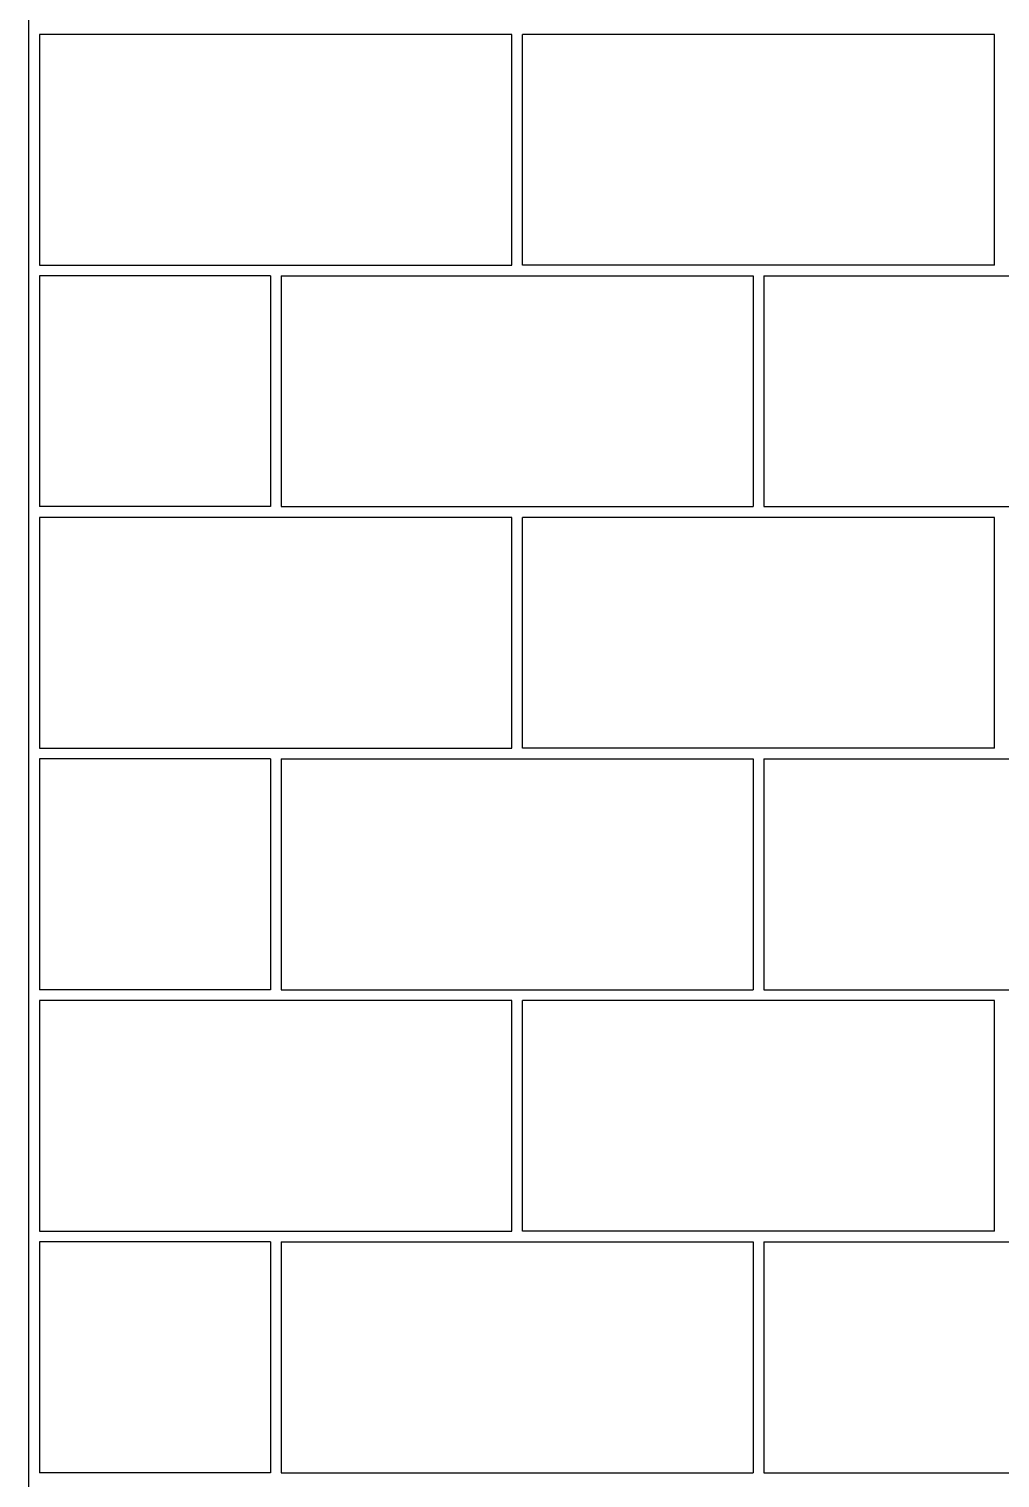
# Model space of a CAD drawing. Header units: millimetres. Extents: x -11841 to 102317, y -68819 to 40378.
# Drawn here: x 35480 to 36385, y 3193 to 4543 of the extents above; entities that cross this region are included whole.
import ezdxf

# ---------------------------------------------------------------- set-up
doc = ezdxf.new("R2010")
doc.units = ezdxf.units.MM

msp = doc.modelspace()

# ---------------------------------------------------------------- linework, layer by layer
for p, q in [((35479.7, 3087.8), (35479.7, 6396.6)), ((35929.7, 4537.8), (35489.7, 4537.8)), ((35489.7, 4537.8), (35489.7, 4322.8)), ((35929.7, 4322.8), (35929.7, 4537.8)), ((35939.7, 4322.8), (35939.7, 4537.8)), ((36379.7, 4537.8), (35939.7, 4537.8)), ((36379.7, 4322.8), (36379.7, 4537.8)), ((35489.7, 4322.8), (35929.7, 4322.8)), ((36379.7, 4322.8), (35939.7, 4322.8)), ((35704.7, 4312.8), (35489.7, 4312.8)), ((35489.7, 4312.8), (35489.7, 4097.8)), ((35704.7, 4312.8), (35704.7, 4097.8)), ((35714.7, 4312.8), (35714.7, 4097.8)), ((35714.7, 4312.8), (36154.7, 4312.8)), ((36154.7, 4312.8), (36154.7, 4097.8)), ((36164.7, 4312.8), (36164.7, 4097.8)), ((36164.7, 4312.8), (36604.7, 4312.8)), ((35704.7, 4097.8), (35489.7, 4097.8)), ((35714.7, 4097.8), (36154.7, 4097.8)), ((36164.7, 4097.8), (36604.7, 4097.8)), ((35929.7, 4087.8), (35489.7, 4087.8)), ((35489.7, 4087.8), (35489.7, 3872.8)), ((35929.7, 3872.8), (35929.7, 4087.8)), ((35939.7, 3872.8), (35939.7, 4087.8)), ((36379.7, 4087.8), (35939.7, 4087.8)), ((36379.7, 3872.8), (36379.7, 4087.8)), ((35489.7, 3872.8), (35929.7, 3872.8)), ((35704.7, 3862.8), (35489.7, 3862.8)), ((35489.7, 3862.8), (35489.7, 3647.8)), ((35704.7, 3862.8), (35704.7, 3647.8)), ((35714.7, 3862.8), (35714.7, 3647.8)), ((35714.7, 3862.8), (36154.7, 3862.8)), ((36379.7, 3872.8), (35939.7, 3872.8)), ((36154.7, 3862.8), (36154.7, 3647.8)), ((36164.7, 3862.8), (36164.7, 3647.8)), ((36164.7, 3862.8), (36604.7, 3862.8)), ((35704.7, 3647.8), (35489.7, 3647.8)), ((35714.7, 3647.8), (36154.7, 3647.8)), ((36164.7, 3647.8), (36604.7, 3647.8)), ((35929.7, 3637.8), (35489.7, 3637.8)), ((35489.7, 3637.8), (35489.7, 3422.8)), ((35929.7, 3422.8), (35929.7, 3637.8)), ((35939.7, 3422.8), (35939.7, 3637.8)), ((36379.7, 3637.8), (35939.7, 3637.8)), ((36379.7, 3422.8), (36379.7, 3637.8)), ((35489.7, 3422.8), (35929.7, 3422.8)), ((36379.7, 3422.8), (35939.7, 3422.8)), ((35704.7, 3412.8), (35489.7, 3412.8)), ((35489.7, 3412.8), (35489.7, 3197.8)), ((35704.7, 3412.8), (35704.7, 3197.8)), ((35714.7, 3412.8), (35714.7, 3197.8)), ((35714.7, 3412.8), (36154.7, 3412.8)), ((36154.7, 3412.8), (36154.7, 3197.8)), ((36164.7, 3412.8), (36164.7, 3197.8)), ((36164.7, 3412.8), (36604.7, 3412.8)), ((35704.7, 3197.8), (35489.7, 3197.8)), ((35714.7, 3197.8), (36154.7, 3197.8)), ((36164.7, 3197.8), (36604.7, 3197.8))]:
    msp.add_line(p, q)

doc.saveas('drawing.dxf')
